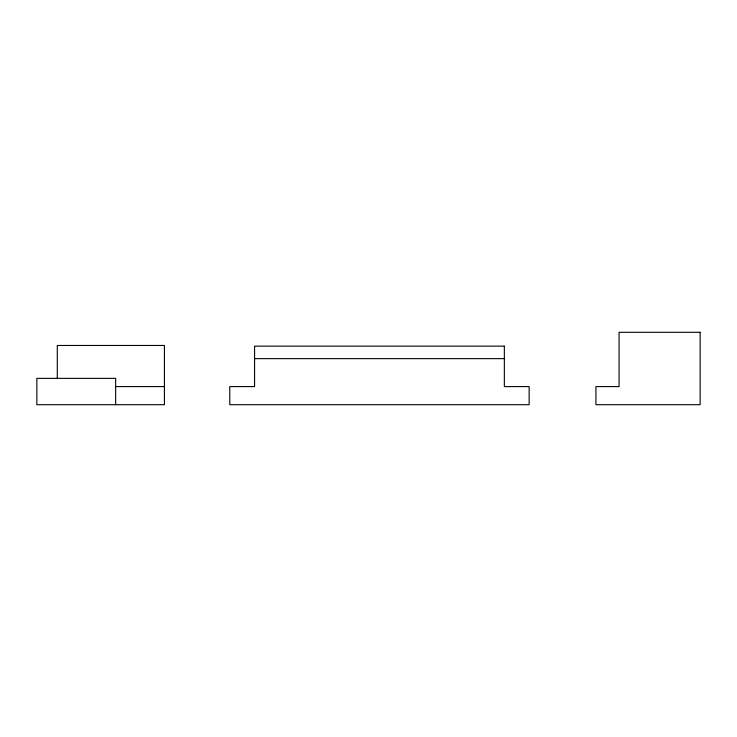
<?xml version="1.0" encoding="UTF-8"?>
<svg xmlns="http://www.w3.org/2000/svg" width="737" height="737" viewBox="0 0 737 737"><rect width="100%" height="100%" fill="white"/><g stroke="black" fill="none" stroke-linecap="round" stroke-linejoin="round"><path stroke-width="1.11" d="M254.569 358.633L504.348 358.633M115.414 386.593L164.425 386.593M115.645 404.696L115.645 378.367L36.85 378.367L36.85 404.696L164.425 404.696L164.425 345.469L57.293 345.469L57.293 378.597M700.15 332.304L619.062 332.304L619.062 386.593L595.938 386.593L595.938 404.696L700.15 404.696L700.15 332.304M504.348 346.141L254.569 346.141L254.569 386.593L229.769 386.593L229.769 404.696L529.138 404.696L529.138 386.593L504.348 386.593L504.348 346.141"/></g></svg>
